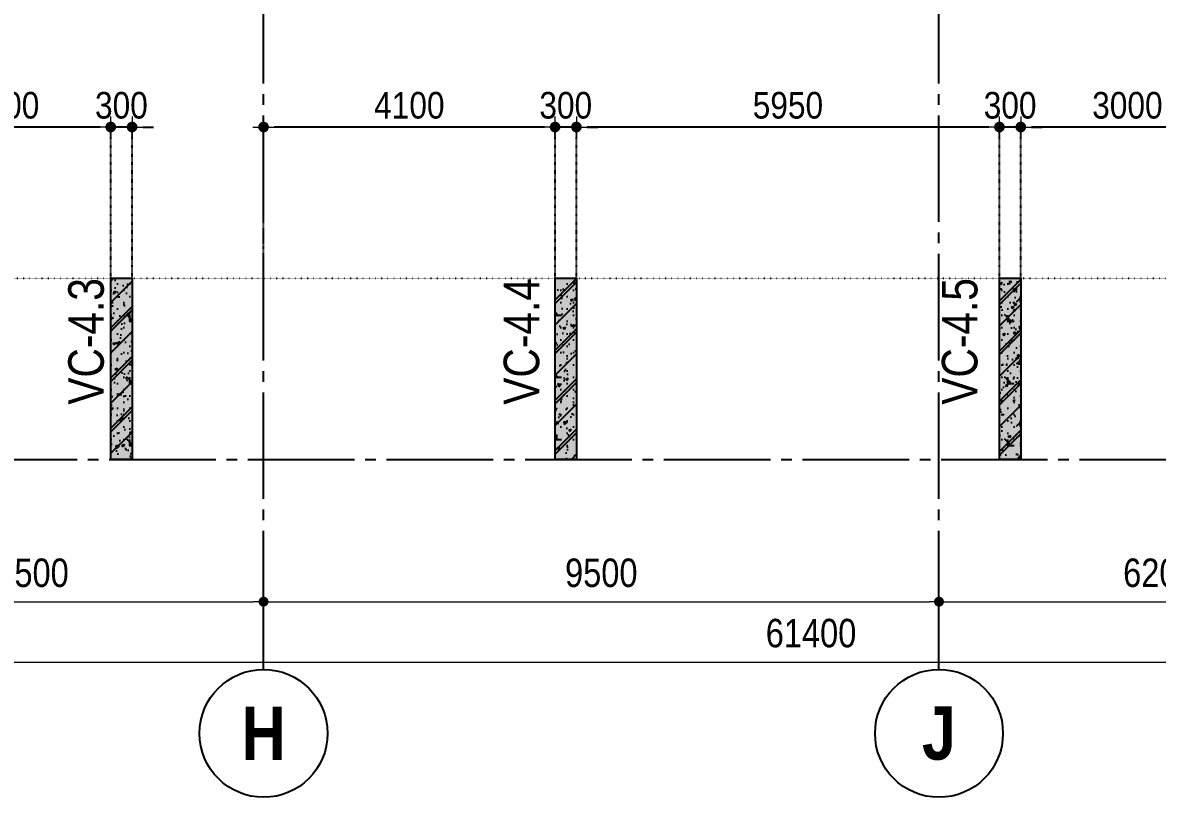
# Model space of a CAD drawing. Header units: millimetres. Extents: x -3973692 to -2843767, y 592734 to 838475.
# Drawn here: x -2890734 to -2874775, y 605224 to 616129 of the extents above; entities that cross this region are included whole.
import ezdxf
from ezdxf.enums import TextEntityAlignment as Align

# ---------------------------------------------------------------- set-up
doc = ezdxf.new("R2010")
doc.units = ezdxf.units.MM
doc.header["$MEASUREMENT"] = 0
doc.header["$PDMODE"] = 3
doc.header["$PDSIZE"] = -20
for name, pattern in [('CHG_XX_Luoi truc-Block C$0$MB_Luoi truc-150-TWC$0$Center101', [13, 10, -1, 1, -1]), ('DIVIDE2', [15.87499999999999, 6.349999999999998, -3.174999999999998, 0, -3.174999999999998, 0, -3.174999999999998]), ('DOT2', [0.125, 0, -0.125]), ('HIDDEN5', [2.8375, 1.25, -1.5875])]:
    doc.linetypes.add(name, pattern=pattern)
doc.layers.get('0').update_dxf_attribs({"lineweight": 9})
doc.layers.get('Defpoints').update_dxf_attribs({"color": 10, "lineweight": 0})
for name, color, linetype, lineweight in [("'S_General_Dim_1", 1, 'Continuous', 18), ("'S_General_Divide_3 Intermediate", 3, 'DIVIDE2', 40), ('CHG_XX_Cot_Block C-T8-15$0$Dim 200', 1, 'Continuous', 5), ('CHG_XX_Luoi truc-Block C$0$Dim 200', 1, 'Continuous', 5), ('TEXT', 7, 'Continuous', 15)]:
    doc.layers.add(name, color=color, linetype=linetype, lineweight=lineweight)
for name, color, linetype in [('CHG_XX_Cot_Block C-T8-15$0$mb_cot tang 14-17 twc$0$Concrete Hatch', 218, 'Continuous'), ('CHG_XX_Cot_Block C-T8-15$0$mb_cot tang 14-17 twc$0$Concrete Line', 6, 'Continuous'), ('CHG_XX_Cot_Block C-T8-15$0$mb_cot tang 14-17 twc$0$Concrete Solid', 216, 'Continuous'), ('CHG_XX_Luoi truc-Block C$0$MB_Luoi truc-150-TWC$0$Grid', 34, 'Continuous'), ('CHG_XX_Luoi truc-Block C$0$MB_Luoi truc-150-TWC$0$Grid Line', 251, 'CHG_XX_Luoi truc-Block C$0$MB_Luoi truc-150-TWC$0$Center101'), ('dim', 1, 'Continuous')]:
    doc.layers.add(name, color=color, linetype=linetype)
doc.styles.add('arial', font='arial.ttf', dxfattribs={"width": 0.85})
doc.styles.add('CHG_XX_Luoi truc-Block C$0$MB_Luoi truc-150-TWC$0$Grid A-F$0$VNI-HelveCB', font='')
doc.styles.add('CHG_XX_Luoi truc-Block C$0$Star-HelCon', font='')
doc.styles.add('TTP-HelCon', font='')
doc.styles.get('CHG_XX_Luoi truc-Block C$0$MB_Luoi truc-150-TWC$0$Grid A-F$0$VNI-HelveCB').set_extended_font_data('VNI-Helve-Condense', bold=True)
doc.styles.get('CHG_XX_Luoi truc-Block C$0$Star-HelCon').set_extended_font_data('VNI-Helve-Condense')
doc.styles.get('TTP-HelCon').set_extended_font_data('VNI-Helve-Condense')
doc.dimstyles.new('150', dxfattribs={"dimscale": 150, "dimtxt": 2.5, "dimasz": 1, "dimexe": 0, "dimexo": 0, "dimgap": 0.75, "dimtad": 1, "dimdec": 0, "dimzin": 9, "dimdsep": 46, "dimtxsty": 'arial', "dimblk1": 'DIMDOT', "dimblk2": 'DIMDOT', "dimsah": 1, "dimcen": 2, "dimdle": 3, "dimclre": 8, "dimclrt": 2, "dimadec": 0, "dimazin": 0, "dimtfac": 1, "dimtdec": 0, "dimtix": 1, "dimtmove": 2, "dimatfit": 3, "dimldrblk": 'DIMPIJL', "dimfxl": 1, "dimtvp": 1.8, "dimtolj": 1, "dimtzin": 0, "dimarcsym": 0})
doc.dimstyles.new('CHG_XX_Luoi truc-Block C$0$Dim 200', dxfattribs={"dimscale": 200, "dimtxt": 2, "dimasz": 0.7, "dimexe": 1, "dimexo": 1, "dimgap": 1, "dimtad": 1, "dimdec": 0, "dimzin": 12, "dimdsep": 46, "dimtxsty": 'CHG_XX_Luoi truc-Block C$0$Star-HelCon', "dimblk": 'CHG_XX_Luoi truc-Block C$0$_Dot', "dimcen": 1, "dimclrd": 256, "dimclre": 256, "dimclrt": 3, "dimadec": 0, "dimazin": 0, "dimtfac": 1, "dimtdec": 0, "dimtix": 1, "dimtmove": 2, "dimatfit": 3, "dimldrblk": 'CHG_XX_Luoi truc-Block C$0$HTT Arrow 30', "dimfxl": 1, "dimtolj": 1, "dimtzin": 0, "dimarcsym": 0})

# ---------------------------------------------------------------- blocks, each defined once
blk = doc.blocks.new('CHG_XX_Luoi truc-Block C$0$_Dot')
at = {"color": 0, "linetype": 'ByBlock', "lineweight": -2}
blk.add_line((-0.5, 0), (-1, 0), dxfattribs=at)
at = {"color": 0, "linetype": 'ByBlock', "const_width": 0.5}
blk.add_lwpolyline([(-0.25, 0, 1), (0.25, 0, 1)], format="xyb", close=True, dxfattribs=at)
blk = doc.blocks.new('*D3097')
at = {"layer": 'CHG_XX_Luoi truc-Block C$0$Dim 200', "lineweight": -2, "transparency": 16777216}
for p, q in [((8021043.477890482, 946864.7699645001), (8021043.477890482, 946190.6556150534)), ((8027543.477890482, 946864.7699645001), (8027543.477890482, 946190.6556150534)), ((8021183.477890482, 946390.6556150534), (8027403.477890482, 946390.6556150534))]:
    blk.add_line(p, q, dxfattribs=at)
at = {"layer": 'Defpoints', "color": 0, "transparency": 16777216}
for p in [(8021043.477890482, 947064.7699645001), (8027543.477890482, 947064.7699645001), (8027543.477890482, 946390.6556150534)]:
    blk.add_point(p, dxfattribs=at)
at = {"layer": 'CHG_XX_Luoi truc-Block C$0$Dim 200', "lineweight": -2, "transparency": 16777216, "xscale": 140, "yscale": 140, "zscale": 140, "rotation": 180}
blk.add_blockref('CHG_XX_Luoi truc-Block C$0$_Dot', (8021043.477890482, 946390.6556150534), dxfattribs=at)
at = {"layer": 'CHG_XX_Luoi truc-Block C$0$Dim 200', "lineweight": -2, "transparency": 16777216, "xscale": 140, "yscale": 140, "zscale": 140}
blk.add_blockref('CHG_XX_Luoi truc-Block C$0$_Dot', (8027543.477890482, 946390.6556150534), dxfattribs=at)
at = {"layer": 'CHG_XX_Luoi truc-Block C$0$Dim 200', "color": 3, "transparency": 16777216, "insert": (8024293.477890482, 946794.9222817201), "char_height": 400, "attachment_point": 5, "style": 'CHG_XX_Luoi truc-Block C$0$Star-HelCon'}
blk.add_mtext('\\A1;6500', dxfattribs=at)
blk = doc.blocks.new('CHG_XX_Luoi truc-Block C$0$HTT Arrow 30')
blk.add_hatch(color=256).paths.add_polyline_path([(-2.5, 0.3750000000000002), (-2.5, -0.3749999999999998), (0, 0)])
at = {"color": 0, "linetype": 'ByBlock', "lineweight": -2}
for p, q in [((0, 0), (-2.5, 0.3750000000000002)), ((-2.5, -0.3749999999999998), (-2.5, 0.3750000000000002)), ((0, 0), (-2.5, -0.3749999999999998))]:
    blk.add_line(p, q, dxfattribs=at)
blk = doc.blocks.new('*D3098')
at = {"layer": 'CHG_XX_Luoi truc-Block C$0$Dim 200', "lineweight": -2, "transparency": 16777216}
for p, q in [((8027543.477890482, 946864.7699645001), (8027543.477890482, 946190.6556150534)), ((8037043.477890482, 946864.7699645001), (8037043.477890482, 946190.6556150534)), ((8027683.477890482, 946390.6556150534), (8036903.477890482, 946390.6556150534))]:
    blk.add_line(p, q, dxfattribs=at)
at = {"layer": 'Defpoints', "color": 0, "transparency": 16777216}
for p in [(8027543.477890482, 947064.7699645001), (8037043.477890482, 947064.7699645001), (8037043.477890482, 946390.6556150534)]:
    blk.add_point(p, dxfattribs=at)
at = {"layer": 'CHG_XX_Luoi truc-Block C$0$Dim 200', "lineweight": -2, "transparency": 16777216, "xscale": 140, "yscale": 140, "zscale": 140, "rotation": 180}
blk.add_blockref('CHG_XX_Luoi truc-Block C$0$_Dot', (8027543.477890482, 946390.6556150534), dxfattribs=at)
at = {"layer": 'CHG_XX_Luoi truc-Block C$0$Dim 200', "lineweight": -2, "transparency": 16777216, "xscale": 140, "yscale": 140, "zscale": 140}
blk.add_blockref('CHG_XX_Luoi truc-Block C$0$_Dot', (8037043.477890482, 946390.6556150534), dxfattribs=at)
at = {"layer": 'CHG_XX_Luoi truc-Block C$0$Dim 200', "color": 3, "transparency": 16777216, "insert": (8032293.477890482, 946794.9222817201), "char_height": 400, "attachment_point": 5, "style": 'CHG_XX_Luoi truc-Block C$0$Star-HelCon'}
blk.add_mtext('\\A1;9500', dxfattribs=at)
blk = doc.blocks.new('*D3099')
at = {"layer": 'CHG_XX_Luoi truc-Block C$0$Dim 200', "lineweight": -2, "transparency": 16777216}
for p, q in [((8037043.477890482, 946864.7699645001), (8037043.477890482, 946190.6556150534)), ((8043243.477890483, 946864.7699645001), (8043243.477890483, 946190.6556150534)), ((8037183.477890482, 946390.6556150534), (8043103.477890483, 946390.6556150534))]:
    blk.add_line(p, q, dxfattribs=at)
at = {"layer": 'Defpoints', "color": 0, "transparency": 16777216}
for p in [(8037043.477890482, 947064.7699645001), (8043243.477890483, 947064.7699645001), (8043243.477890483, 946390.6556150534)]:
    blk.add_point(p, dxfattribs=at)
at = {"layer": 'CHG_XX_Luoi truc-Block C$0$Dim 200', "lineweight": -2, "transparency": 16777216, "xscale": 140, "yscale": 140, "zscale": 140, "rotation": 180}
blk.add_blockref('CHG_XX_Luoi truc-Block C$0$_Dot', (8037043.477890482, 946390.6556150534), dxfattribs=at)
at = {"layer": 'CHG_XX_Luoi truc-Block C$0$Dim 200', "lineweight": -2, "transparency": 16777216, "xscale": 140, "yscale": 140, "zscale": 140}
blk.add_blockref('CHG_XX_Luoi truc-Block C$0$_Dot', (8043243.477890483, 946390.6556150534), dxfattribs=at)
at = {"layer": 'CHG_XX_Luoi truc-Block C$0$Dim 200', "color": 3, "transparency": 16777216, "insert": (8040143.477890482, 946794.9222817201), "char_height": 400, "attachment_point": 5, "style": 'CHG_XX_Luoi truc-Block C$0$Star-HelCon'}
blk.add_mtext('\\A1;6200', dxfattribs=at)
blk = doc.blocks.new('*D3088')
at = {"layer": 'CHG_XX_Luoi truc-Block C$0$Dim 200', "lineweight": -2, "transparency": 16777216}
for p, q in [((8004543.477890482, 946333.558255064), (8004543.477890482, 945341.5305873553)), ((8065943.477890601, 946333.558255064), (8065943.477890601, 945341.5305873553)), ((8004683.477890482, 945541.5305873553), (8065803.477890601, 945541.5305873553))]:
    blk.add_line(p, q, dxfattribs=at)
at = {"layer": 'Defpoints', "color": 0, "transparency": 16777216}
for p in [(8004543.477890482, 946533.558255064), (8065943.477890601, 946533.558255064), (8065943.477890601, 945541.5305873553)]:
    blk.add_point(p, dxfattribs=at)
at = {"layer": 'CHG_XX_Luoi truc-Block C$0$Dim 200', "lineweight": -2, "transparency": 16777216, "xscale": 140, "yscale": 140, "zscale": 140, "rotation": 180}
blk.add_blockref('CHG_XX_Luoi truc-Block C$0$_Dot', (8004543.477890482, 945541.5305873553), dxfattribs=at)
at = {"layer": 'CHG_XX_Luoi truc-Block C$0$Dim 200', "lineweight": -2, "transparency": 16777216, "xscale": 140, "yscale": 140, "zscale": 140}
blk.add_blockref('CHG_XX_Luoi truc-Block C$0$_Dot', (8065943.477890601, 945541.5305873553), dxfattribs=at)
at = {"layer": 'CHG_XX_Luoi truc-Block C$0$Dim 200', "color": 3, "transparency": 16777216, "insert": (8035243.477890542, 945945.797254022), "char_height": 400, "attachment_point": 5, "style": 'CHG_XX_Luoi truc-Block C$0$Star-HelCon'}
blk.add_mtext('\\A1;61400', dxfattribs=at)
blk = doc.blocks.new('*U3101')
at = {"layer": 'CHG_XX_Luoi truc-Block C$0$MB_Luoi truc-150-TWC$0$Grid Line'}
blk.add_line((0, 0), (0, 446), dxfattribs=at)
at = {"layer": 'CHG_XX_Luoi truc-Block C$0$MB_Luoi truc-150-TWC$0$Grid', "lineweight": -2, "style": 'CHG_XX_Luoi truc-Block C$0$MB_Luoi truc-150-TWC$0$Grid A-F$0$VNI-HelveCB'}
for tag, p in [('GRIDSUB', (0, 455)), ('GRID', (0, -9))]:
    blk.add_attdef(tag, text='', height=5, dxfattribs=at).set_placement(p, align=Align.MIDDLE)
blk = doc.blocks.new('*U3103')
at = {"layer": 'CHG_XX_Luoi truc-Block C$0$MB_Luoi truc-150-TWC$0$Grid', "lineweight": -2}
blk.add_line((0, -3), (0, 0), dxfattribs=at)
blk.add_circle((0, -9), 6, dxfattribs=at)
at = {"layer": 'CHG_XX_Luoi truc-Block C$0$MB_Luoi truc-150-TWC$0$Grid Line'}
blk.add_line((0, 0), (0, 360), dxfattribs=at)
at = {"layer": 'CHG_XX_Luoi truc-Block C$0$MB_Luoi truc-150-TWC$0$Grid', "lineweight": -2, "style": 'CHG_XX_Luoi truc-Block C$0$MB_Luoi truc-150-TWC$0$Grid A-F$0$VNI-HelveCB'}
for tag, p in [('GRIDSUB', (0, 369)), ('GRID', (0, -9))]:
    blk.add_attdef(tag, text='', height=5, dxfattribs=at).set_placement(p, align=Align.MIDDLE)
blk = doc.blocks.new('*U3195')
at = {"layer": 'CHG_XX_Cot_Block C-T8-15$0$mb_cot tang 14-17 twc$0$Concrete Hatch'}
h = blk.add_hatch(dxfattribs=at)
h.set_pattern_fill('CONCRETE', color=256, scale=50, style=0, pattern_type=2)
h.set_pattern_definition([(45, (1000, -149.9999999999999), (-176.7766952966369, 176.7766952966369), []), (45, (1000, -99.99999999999989), (-353.5533905932737, 353.5533905932738), []), (49.99999999999999, (1000, -149.9999999999999), (358.6300913003767, -31.37606749129755), [37.5, -412.5]), (355, (1000, -149.9999999999999), (-69.3756668065, 376.0960668500059), [30, -330]), (100.4514, (1029.88584, -152.6146699999999), (289.2546908570108, 344.7197710304768), [31.870095, -350.571056]), (46.18420000000001, (1000, -49.99999999999989), (533.6205243128222, -82.75950716450905), [56.25, -618.75]), (96.6356, (1044.4683725, -56.8966534999999), (467.3313527743517, 487.0589354502209), [47.805144, -525.8565]), (351.1842, (1000, -49.99999999999989), (467.3309725668136, 487.0593004626623), [45, -495]), (21, (1050, -74.99999999999989), (298.4535260592309, -201.3094453326694), [37.5, -412.5]), (326.0000000000001, (1050, -74.99999999999989), (121.6576659607909, 362.5750225234265), [30, -330]), (71.4514, (1074.8711165, -91.77580299999988), (420.111314290745, 161.2652483549762), [31.870095, -350.571056]), (37.50000000000001, (1000, -149.9999999999999), (6.079927658645334, 166.4469269156558), [0, -326, 0, -335, 0, -331.25]), (7.499999999999999, (1000, -149.9999999999999), (131.5347687210743, 197.2058559411801), [0, -191, 0, -318.5, 0, -126.25]), (327.5, (888.5, -149.9999999999999), (266.9112180862045, -11.2774358671899), [0, -125, 0, -390, 0, -517.5]), (317.5, (838.5, -149.9999999999999), (291.5930846711931, 50.05249116615882), [0, -162.5, 0, -259, 0, -367.5]), (0, (1175, 25.00000000000011), (0, 875), [87.5, -787.5]), (0, (1437.5, 200.0000000000001), (0, 875), [87.5, -787.5]), (0, (1262.5, 550.0000000000001), (0, 875), [87.5, -350, 87.5, -350]), (90, (1175, 25.00000000000011), (-875, 5.35782974626967e-14), [87.5, -787.5]), (90, (1262.5, 550.0000000000001), (-875, 5.35782974626967e-14), [87.5, -787.5]), (90, (1525, 200.0000000000001), (-875, 5.35782974626967e-14), [87.5, -787.5]), (90, (1700, 462.5000000000001), (-875, 5.35782974626967e-14), [87.5, -787.5]), (135, (1262.5, 25.00000000000011), (-875.016357447105, 8.881784197001252e-14), [123.76, -1113.7]), (135, (1350, 550.0000000000001), (-875.016357447105, 8.881784197001252e-14), [123.76, -1113.7]), (45, (1437.5, 200.0000000000001), (8.881784197001252e-14, 875.016357447105), [123.76, -247.485, 123.76, -742.455]), (0, (825, -149.9999999999999), (87.5, 87.5), [-175, 0])])
h.paths.add_polyline_path([(-750, 100), (-750, -199.9999999999999), (1800, -200), (1800, 100)])
at = {"layer": 'CHG_XX_Cot_Block C-T8-15$0$mb_cot tang 14-17 twc$0$Concrete Solid'}
blk.add_hatch(color=256, dxfattribs=at).paths.add_polyline_path([(-750, 100), (-750, -199.9999999999999), (1800, -200), (1800, 100)])
at = {"layer": 'CHG_XX_Cot_Block C-T8-15$0$mb_cot tang 14-17 twc$0$Concrete Line'}
blk.add_lwpolyline([(-750, 100), (-750, -199.9999999999999), (1800, -200), (1800, 100)], close=True, dxfattribs=at)
blk = doc.blocks.new('*U3207')
at = {"layer": 'CHG_XX_Cot_Block C-T8-15$0$mb_cot tang 14-17 twc$0$Concrete Hatch'}
h = blk.add_hatch(dxfattribs=at)
h.set_pattern_fill('CONCRETE', color=256, scale=50, style=0, pattern_type=2)
h.set_pattern_definition([(45, (1000, -49.99999999999989), (-176.7766952966369, 176.7766952966369), []), (45, (1000, 1.13686837721616e-13), (-353.5533905932737, 353.5533905932738), []), (49.99999999999999, (1000, -49.99999999999989), (358.6300913003767, -31.37606749129755), [37.5, -412.5]), (355, (1000, -49.99999999999989), (-69.3756668065, 376.0960668500059), [30, -330]), (100.4514, (1029.88584, -52.61466999999988), (289.2546908570108, 344.7197710304768), [31.870095, -350.571056]), (46.18420000000001, (1000, 50.00000000000011), (533.6205243128222, -82.75950716450905), [56.25, -618.75]), (96.6356, (1044.4683725, 43.1033465000001), (467.3313527743517, 487.0589354502209), [47.805144, -525.8565]), (351.1842, (1000, 50.00000000000011), (467.3309725668136, 487.0593004626623), [45, -495]), (21, (1050, 25.00000000000011), (298.4535260592309, -201.3094453326694), [37.5, -412.5]), (326.0000000000001, (1050, 25.00000000000011), (121.6576659607909, 362.5750225234265), [30, -330]), (71.4514, (1074.8711165, 8.224197000000117), (420.111314290745, 161.2652483549762), [31.870095, -350.571056]), (37.50000000000001, (1000, -49.99999999999989), (6.079927658645334, 166.4469269156558), [0, -326, 0, -335, 0, -331.25]), (7.499999999999999, (1000, -49.99999999999989), (131.5347687210743, 197.2058559411801), [0, -191, 0, -318.5, 0, -126.25]), (327.5, (888.5, -49.99999999999989), (266.9112180862045, -11.2774358671899), [0, -125, 0, -390, 0, -517.5]), (317.5, (838.5, -49.99999999999989), (291.5930846711931, 50.05249116615882), [0, -162.5, 0, -259, 0, -367.5]), (0, (1175, 125.0000000000001), (0, 875), [87.5, -787.5]), (0, (1437.5, 300.0000000000001), (0, 875), [87.5, -787.5]), (0, (1262.5, 650.0000000000001), (0, 875), [87.5, -350, 87.5, -350]), (90, (1175, 125.0000000000001), (-875, 5.35782974626967e-14), [87.5, -787.5]), (90, (1262.5, 650.0000000000001), (-875, 5.35782974626967e-14), [87.5, -787.5]), (90, (1525, 300.0000000000001), (-875, 5.35782974626967e-14), [87.5, -787.5]), (90, (1700, 562.5000000000001), (-875, 5.35782974626967e-14), [87.5, -787.5]), (135, (1262.5, 125.0000000000001), (-875.016357447105, 8.881784197001252e-14), [123.76, -1113.7]), (135, (1350, 650.0000000000001), (-875.016357447105, 8.881784197001252e-14), [123.76, -1113.7]), (45, (1437.5, 300.0000000000001), (8.881784197001252e-14, 875.016357447105), [123.76, -247.485, 123.76, -742.455]), (0, (825, -49.99999999999989), (87.5, 87.5), [-175, 0])])
h.paths.add_polyline_path([(-750, 150), (-750, -149.9999999999999), (1800, -150), (1800, 150)])
at = {"layer": 'CHG_XX_Cot_Block C-T8-15$0$mb_cot tang 14-17 twc$0$Concrete Solid'}
blk.add_hatch(color=256, dxfattribs=at).paths.add_polyline_path([(-750, 150), (-750, -149.9999999999999), (1800, -150), (1800, 150)])
at = {"layer": 'CHG_XX_Cot_Block C-T8-15$0$mb_cot tang 14-17 twc$0$Concrete Line'}
blk.add_lwpolyline([(-750, 150), (-750, -149.9999999999999), (1800, -150), (1800, 150)], close=True, dxfattribs=at)
blk = doc.blocks.new('*U3205')
at = {"layer": 'CHG_XX_Cot_Block C-T8-15$0$mb_cot tang 14-17 twc$0$Concrete Hatch'}
h = blk.add_hatch(dxfattribs=at)
h.set_pattern_fill('CONCRETE', color=256, scale=50, style=0, pattern_type=2)
h.set_pattern_definition([(45, (1000, 50.00000000011653), (-176.7766952966369, 176.7766952966369), []), (45, (1000, 100.0000000001165), (-353.5533905932737, 353.5533905932738), []), (49.99999999999999, (1000, 50.00000000011653), (358.6300913003767, -31.37606749129755), [37.5, -412.5]), (355, (1000, 50.00000000011653), (-69.3756668065, 376.0960668500059), [30, -330]), (100.4514, (1029.88584, 47.38533000011654), (289.2546908570108, 344.7197710304768), [31.870095, -350.571056]), (46.18420000000001, (1000, 150.0000000001165), (533.6205243128222, -82.75950716450905), [56.25, -618.75]), (96.6356, (1044.4683725, 143.1033465001165), (467.3313527743517, 487.0589354502209), [47.805144, -525.8565]), (351.1842, (1000, 150.0000000001165), (467.3309725668136, 487.0593004626623), [45, -495]), (21, (1050, 125.0000000001165), (298.4535260592309, -201.3094453326694), [37.5, -412.5]), (326.0000000000001, (1050, 125.0000000001165), (121.6576659607909, 362.5750225234265), [30, -330]), (71.4514, (1074.8711165, 108.2241970001165), (420.111314290745, 161.2652483549762), [31.870095, -350.571056]), (37.50000000000001, (1000, 50.00000000011653), (6.079927658645334, 166.4469269156558), [0, -326, 0, -335, 0, -331.25]), (7.499999999999999, (1000, 50.00000000011653), (131.5347687210743, 197.2058559411801), [0, -191, 0, -318.5, 0, -126.25]), (327.5, (888.5, 50.00000000011653), (266.9112180862045, -11.2774358671899), [0, -125, 0, -390, 0, -517.5]), (317.5, (838.5, 50.00000000011653), (291.5930846711931, 50.05249116615882), [0, -162.5, 0, -259, 0, -367.5]), (0, (1175, 225.0000000001165), (0, 875), [87.5, -787.5]), (0, (1437.5, 400.0000000001165), (0, 875), [87.5, -787.5]), (0, (1262.5, 750.0000000001165), (0, 875), [87.5, -350, 87.5, -350]), (90, (1175, 225.0000000001165), (-875, 5.35782974626967e-14), [87.5, -787.5]), (90, (1262.5, 750.0000000001165), (-875, 5.35782974626967e-14), [87.5, -787.5]), (90, (1525, 400.0000000001165), (-875, 5.35782974626967e-14), [87.5, -787.5]), (90, (1700, 662.5000000001165), (-875, 5.35782974626967e-14), [87.5, -787.5]), (135, (1262.5, 225.0000000001165), (-875.016357447105, 8.881784197001252e-14), [123.76, -1113.7]), (135, (1350, 750.0000000001165), (-875.016357447105, 8.881784197001252e-14), [123.76, -1113.7]), (45, (1437.5, 400.0000000001165), (8.881784197001252e-14, 875.016357447105), [123.76, -247.485, 123.76, -742.455]), (0, (825, 50.00000000011653), (87.5, 87.5), [-175, 0])])
h.paths.add_polyline_path([(-750, 200.0000000001164), (-750, -99.99999999999989), (1800, -100), (1800, 200.0000000001164)])
at = {"layer": 'CHG_XX_Cot_Block C-T8-15$0$mb_cot tang 14-17 twc$0$Concrete Solid'}
blk.add_hatch(color=256, dxfattribs=at).paths.add_polyline_path([(-750, 200.0000000001164), (-750, -99.99999999999989), (1800, -100), (1800, 200.0000000001164)])
at = {"layer": 'CHG_XX_Cot_Block C-T8-15$0$mb_cot tang 14-17 twc$0$Concrete Line'}
blk.add_lwpolyline([(-750, 200.0000000001164), (-750, -99.99999999999989), (1800, -100), (1800, 200.0000000001164)], close=True, dxfattribs=at)
blk = doc.blocks.new('DIMDOT')
for p, q in [((1, 0), (-1, 0)), ((0, -1), (0, 1))]:
    blk.add_line(p, q)
at = {"const_width": 0.5}
blk.add_lwpolyline([(-0.25, 0, 1), (0.25, 0, 1)], format="xyb", close=True, dxfattribs=at)
blk = doc.blocks.new('*D1909')
at = {"layer": "'S_General_Dim_1", "color": 8, "linetype": 'HIDDEN5', "lineweight": -2, "transparency": 16777216}
for p, q in [((-2876695.198389588, 612531.011449586), (-2876695.198389588, 614659.3455332322)), ((-2873695.198556936, 612531.011449586), (-2873695.198556936, 614659.3455332322))]:
    blk.add_line(p, q, dxfattribs=at)
at = {"layer": "'S_General_Dim_1", "color": 0, "lineweight": -2, "transparency": 16777216}
blk.add_line((-2873845.198556936, 614659.3455332322), (-2876545.198389588, 614659.3455332322), dxfattribs=at)
at = {"layer": 'Defpoints', "color": 0, "transparency": 16777216}
for p in [(-2876695.198389588, 614659.3455332322), (-2876695.198389588, 612531.011449586), (-2873695.198556936, 612531.011449586)]:
    blk.add_point(p, dxfattribs=at)
at = {"layer": "'S_General_Dim_1", "color": 0, "lineweight": -2, "transparency": 16777216, "xscale": 150, "yscale": 150, "zscale": 150, "rotation": 180}
blk.add_blockref('DIMDOT', (-2876695.198389588, 614659.3455332322), dxfattribs=at)
at = {"layer": "'S_General_Dim_1", "color": 0, "lineweight": -2, "transparency": 16777216, "xscale": 150, "yscale": 150, "zscale": 150}
blk.add_blockref('DIMDOT', (-2873695.198556936, 614659.3455332322), dxfattribs=at)
at = {"layer": "'S_General_Dim_1", "color": 2, "transparency": 16777216, "insert": (-2875195.198473262, 614963.4383026728), "char_height": 375, "attachment_point": 5, "style": 'arial'}
blk.add_mtext('\\A1;3000', dxfattribs=at)
blk = doc.blocks.new('DIMPIJL')
at = {"linetype": 'ByBlock'}
blk.add_solid([(-2.5, 0.4166666666666686), (-2.5, -0.4166666666666686), (0, 0)], dxfattribs=at)
blk = doc.blocks.new('*D1910')
at = {"layer": "'S_General_Dim_1", "color": 0, "lineweight": -2, "transparency": 16777216}
for p, q in [((-2877145.198556934, 614659.3455332322), (-2877295.198556934, 614659.3455332322)), ((-2876695.198389588, 614659.3455332322), (-2876995.198556934, 614659.3455332322)), ((-2876545.198389588, 614659.3455332322), (-2876395.198389588, 614659.3455332322))]:
    blk.add_line(p, q, dxfattribs=at)
at = {"layer": "'S_General_Dim_1", "color": 8, "linetype": 'HIDDEN5', "lineweight": -2, "transparency": 16777216}
for p, q in [((-2876995.198556934, 612531.0114495861), (-2876995.198556934, 614659.3455332322)), ((-2876695.198389588, 612531.011449586), (-2876695.198389588, 614659.3455332322))]:
    blk.add_line(p, q, dxfattribs=at)
at = {"layer": 'Defpoints', "color": 0, "transparency": 16777216}
for p in [(-2876995.198556934, 614659.3455332322), (-2876995.198556934, 612531.0114495861), (-2876695.198389588, 612531.011449586)]:
    blk.add_point(p, dxfattribs=at)
at = {"layer": "'S_General_Dim_1", "color": 0, "lineweight": -2, "transparency": 16777216, "xscale": 150, "yscale": 150, "zscale": 150}
blk.add_blockref('DIMDOT', (-2876995.198556934, 614659.3455332322), dxfattribs=at)
at = {"layer": "'S_General_Dim_1", "color": 0, "lineweight": -2, "transparency": 16777216, "xscale": 150, "yscale": 150, "zscale": 150, "rotation": 180}
blk.add_blockref('DIMDOT', (-2876695.198389588, 614659.3455332322), dxfattribs=at)
at = {"layer": "'S_General_Dim_1", "color": 2, "transparency": 16777216, "insert": (-2876845.198473261, 614963.4383026728), "char_height": 375, "attachment_point": 5, "style": 'arial'}
blk.add_mtext('\\A1;300', dxfattribs=at)
blk = doc.blocks.new('*D1911')
at = {"layer": "'S_General_Dim_1", "color": 8, "linetype": 'HIDDEN5', "lineweight": -2, "transparency": 16777216}
for p, q in [((-2882945.198389692, 612531.011202754), (-2882945.198389692, 614659.3455332322)), ((-2876995.198556934, 612531.0114495861), (-2876995.198556934, 614659.3455332322))]:
    blk.add_line(p, q, dxfattribs=at)
at = {"layer": "'S_General_Dim_1", "color": 0, "lineweight": -2, "transparency": 16777216}
blk.add_line((-2877145.198556934, 614659.3455332322), (-2882795.198389692, 614659.3455332322), dxfattribs=at)
at = {"layer": 'Defpoints', "color": 0, "transparency": 16777216}
for p in [(-2882945.198389692, 614659.3455332322), (-2882945.198389692, 612531.011202754), (-2876995.198556934, 612531.0114495861)]:
    blk.add_point(p, dxfattribs=at)
at = {"layer": "'S_General_Dim_1", "color": 0, "lineweight": -2, "transparency": 16777216, "xscale": 150, "yscale": 150, "zscale": 150, "rotation": 180}
blk.add_blockref('DIMDOT', (-2882945.198389692, 614659.3455332322), dxfattribs=at)
at = {"layer": "'S_General_Dim_1", "color": 0, "lineweight": -2, "transparency": 16777216, "xscale": 150, "yscale": 150, "zscale": 150}
blk.add_blockref('DIMDOT', (-2876995.198556934, 614659.3455332322), dxfattribs=at)
at = {"layer": "'S_General_Dim_1", "color": 2, "transparency": 16777216, "insert": (-2879970.198473313, 614963.3104036278), "char_height": 375, "attachment_point": 5, "style": 'arial'}
blk.add_mtext('\\A1;5950', dxfattribs=at)
blk = doc.blocks.new('*D1912')
at = {"layer": "'S_General_Dim_1", "color": 0, "lineweight": -2, "transparency": 16777216}
for p, q in [((-2883395.198389692, 614659.3455332322), (-2883545.198389692, 614659.3455332322)), ((-2882945.198389692, 614659.3455332322), (-2883245.198389692, 614659.3455332322)), ((-2882795.198389692, 614659.3455332322), (-2882645.198389692, 614659.3455332322))]:
    blk.add_line(p, q, dxfattribs=at)
at = {"layer": "'S_General_Dim_1", "color": 8, "linetype": 'HIDDEN5', "lineweight": -2, "transparency": 16777216}
for p, q in [((-2883245.198389692, 612531.011202754), (-2883245.198389692, 614659.3455332322)), ((-2882945.198389692, 612531.011202754), (-2882945.198389692, 614659.3455332322))]:
    blk.add_line(p, q, dxfattribs=at)
at = {"layer": 'Defpoints', "color": 0, "transparency": 16777216}
for p in [(-2883245.198389692, 614659.3455332322), (-2883245.198389692, 612531.011202754), (-2882945.198389692, 612531.011202754)]:
    blk.add_point(p, dxfattribs=at)
at = {"layer": "'S_General_Dim_1", "color": 0, "lineweight": -2, "transparency": 16777216, "xscale": 150, "yscale": 150, "zscale": 150}
blk.add_blockref('DIMDOT', (-2883245.198389692, 614659.3455332322), dxfattribs=at)
at = {"layer": "'S_General_Dim_1", "color": 0, "lineweight": -2, "transparency": 16777216, "xscale": 150, "yscale": 150, "zscale": 150, "rotation": 180}
blk.add_blockref('DIMDOT', (-2882945.198389692, 614659.3455332322), dxfattribs=at)
at = {"layer": "'S_General_Dim_1", "color": 2, "transparency": 16777216, "insert": (-2883095.198389692, 614963.4383026728), "char_height": 375, "attachment_point": 5, "style": 'arial'}
blk.add_mtext('\\A1;300', dxfattribs=at)
blk = doc.blocks.new('*D1913')
at = {"layer": "'S_General_Dim_1", "color": 8, "linetype": 'HIDDEN5', "lineweight": -2, "transparency": 16777216}
for p, q in [((-2887345.198556936, 612097.6302930433), (-2887345.198556936, 614659.3455332322)), ((-2883245.198389692, 612531.011202754), (-2883245.198389692, 614659.3455332322))]:
    blk.add_line(p, q, dxfattribs=at)
at = {"layer": "'S_General_Dim_1", "color": 0, "lineweight": -2, "transparency": 16777216}
blk.add_line((-2883395.198389692, 614659.3455332322), (-2887195.198556936, 614659.3455332322), dxfattribs=at)
at = {"layer": 'Defpoints', "color": 0, "transparency": 16777216}
for p in [(-2887345.198556936, 614659.3455332322), (-2883245.198389692, 612531.011202754), (-2887345.198556936, 612097.6302930433)]:
    blk.add_point(p, dxfattribs=at)
at = {"layer": "'S_General_Dim_1", "color": 0, "lineweight": -2, "transparency": 16777216, "xscale": 150, "yscale": 150, "zscale": 150, "rotation": 180}
blk.add_blockref('DIMDOT', (-2887345.198556936, 614659.3455332322), dxfattribs=at)
at = {"layer": "'S_General_Dim_1", "color": 0, "lineweight": -2, "transparency": 16777216, "xscale": 150, "yscale": 150, "zscale": 150}
blk.add_blockref('DIMDOT', (-2883245.198389692, 614659.3455332322), dxfattribs=at)
at = {"layer": "'S_General_Dim_1", "color": 2, "transparency": 16777216, "insert": (-2885295.198473314, 614963.3104036278), "char_height": 375, "attachment_point": 5, "style": 'arial'}
blk.add_mtext('\\A1;4100', dxfattribs=at)
blk = doc.blocks.new('*D1914')
at = {"layer": "'S_General_Dim_1", "color": 0, "lineweight": -2, "transparency": 16777216}
for p, q in [((-2889645.198556936, 614659.3455332322), (-2889795.198556936, 614659.3455332322)), ((-2889195.198556934, 614659.3455332322), (-2889495.198556936, 614659.3455332322)), ((-2889045.198556934, 614659.3455332322), (-2888895.198556934, 614659.3455332322))]:
    blk.add_line(p, q, dxfattribs=at)
at = {"layer": "'S_General_Dim_1", "color": 8, "linetype": 'HIDDEN5', "lineweight": -2, "transparency": 16777216}
for p, q in [((-2889495.198556936, 612531.011449586), (-2889495.198556936, 614659.3455332322)), ((-2889195.198556934, 612531.0114495861), (-2889195.198556934, 614659.3455332322))]:
    blk.add_line(p, q, dxfattribs=at)
at = {"layer": 'Defpoints', "color": 0, "transparency": 16777216}
for p in [(-2889495.198556936, 614659.3455332322), (-2889495.198556936, 612531.011449586), (-2889195.198556934, 612531.0114495861)]:
    blk.add_point(p, dxfattribs=at)
at = {"layer": "'S_General_Dim_1", "color": 0, "lineweight": -2, "transparency": 16777216, "xscale": 150, "yscale": 150, "zscale": 150}
blk.add_blockref('DIMDOT', (-2889495.198556936, 614659.3455332322), dxfattribs=at)
at = {"layer": "'S_General_Dim_1", "color": 0, "lineweight": -2, "transparency": 16777216, "xscale": 150, "yscale": 150, "zscale": 150, "rotation": 180}
blk.add_blockref('DIMDOT', (-2889195.198556934, 614659.3455332322), dxfattribs=at)
at = {"layer": "'S_General_Dim_1", "color": 2, "transparency": 16777216, "insert": (-2889345.198556935, 614963.4383026728), "char_height": 375, "attachment_point": 5, "style": 'arial'}
blk.add_mtext('\\A1;300', dxfattribs=at)
blk = doc.blocks.new('*D1915')
at = {"layer": "'S_General_Dim_1", "color": 8, "linetype": 'HIDDEN5', "lineweight": -2, "transparency": 16777216}
for p, q in [((-2892495.198556936, 612531.011449586), (-2892495.198556936, 614659.3455332322)), ((-2889495.198556936, 612531.011449586), (-2889495.198556936, 614659.3455332322))]:
    blk.add_line(p, q, dxfattribs=at)
at = {"layer": "'S_General_Dim_1", "color": 0, "lineweight": -2, "transparency": 16777216}
blk.add_line((-2889645.198556936, 614659.3455332322), (-2892345.198556936, 614659.3455332322), dxfattribs=at)
at = {"layer": 'Defpoints', "color": 0, "transparency": 16777216}
for p in [(-2892495.198556936, 614659.3455332322), (-2892495.198556936, 612531.011449586), (-2889495.198556936, 612531.011449586)]:
    blk.add_point(p, dxfattribs=at)
at = {"layer": "'S_General_Dim_1", "color": 0, "lineweight": -2, "transparency": 16777216, "xscale": 150, "yscale": 150, "zscale": 150, "rotation": 180}
blk.add_blockref('DIMDOT', (-2892495.198556936, 614659.3455332322), dxfattribs=at)
at = {"layer": "'S_General_Dim_1", "color": 0, "lineweight": -2, "transparency": 16777216, "xscale": 150, "yscale": 150, "zscale": 150}
blk.add_blockref('DIMDOT', (-2889495.198556936, 614659.3455332322), dxfattribs=at)
at = {"layer": "'S_General_Dim_1", "color": 2, "transparency": 16777216, "insert": (-2890995.198556936, 614963.4383026728), "char_height": 375, "attachment_point": 5, "style": 'arial'}
blk.add_mtext('\\A1;3000', dxfattribs=at)
blk = doc.blocks.new('c')
at = {"layer": 'TEXT', "color": 3, "style": 'TTP-HelCon'}
for s, p in [('VC-4.3', (-40647.69356133277, 769.7784488282632)), ('VC-4.4', (-34523.33306133421, 769.7784488282632)), ('VC-4.5', (-28359.68506133417, 769.7784488282632))]:
    blk.add_text(s, height=500, rotation=90, dxfattribs=at).set_placement(p)
blk = doc.blocks.new('CHG_XX_Luoi truc-Block C')
at = {"layer": 'CHG_XX_Luoi truc-Block C$0$MB_Luoi truc-150-TWC$0$Grid'}
ref = blk.add_blockref('*U3103', (8027543.477890482, 945886.7127233499), dxfattribs=dict(at, xscale=150, yscale=150, zscale=150))
ref.add_attrib('GRID', 'H', dxfattribs={"lineweight": -2, "height": 750, "style": 'CHG_XX_Luoi truc-Block C$0$MB_Luoi truc-150-TWC$0$Grid A-F$0$VNI-HelveCB'}).set_placement((8027543.477890482, 944536.7127233499), align=Align.MIDDLE)
ref = blk.add_blockref('*U3103', (8037043.477890482, 945886.7127233499), dxfattribs=dict(at, xscale=150, yscale=150, zscale=150))
ref.add_attrib('GRID', 'J', dxfattribs={"lineweight": -2, "height": 750, "style": 'CHG_XX_Luoi truc-Block C$0$MB_Luoi truc-150-TWC$0$Grid A-F$0$VNI-HelveCB'}).set_placement((8037043.477890482, 944536.7127233499), align=Align.MIDDLE)
at = {"layer": 'CHG_XX_Luoi truc-Block C$0$MB_Luoi truc-150-TWC$0$Grid', "xscale": -150, "yscale": 150, "zscale": 150, "rotation": 270}
blk.add_blockref('*U3101', (8001971.747213705, 948393.81453865), dxfattribs=at)
at = {"layer": 'CHG_XX_Luoi truc-Block C$0$Dim 200'}
for base, p1, p2, picture, middle in [((8027543.477890482, 946390.6556150534), (8021043.477890482, 947064.7699645001), (8027543.477890482, 947064.7699645001), '*D3097', (8024293.477890482, 946794.9222817201)), ((8037043.477890482, 946390.6556150534), (8027543.477890482, 947064.7699645001), (8037043.477890482, 947064.7699645001), '*D3098', (8032293.477890482, 946794.9222817201)), ((8043243.477890483, 946390.6556150534), (8037043.477890482, 947064.7699645001), (8043243.477890483, 947064.7699645001), '*D3099', (8040143.477890482, 946794.9222817201)), ((8065943.477890601, 945541.5305873553), (8004543.477890482, 946533.558255064), (8065943.477890601, 946533.558255064), '*D3088', (8035243.477890542, 945945.797254022))]:
    dim = blk.add_linear_dim(base=base, p1=p1, p2=p2, dimstyle='CHG_XX_Luoi truc-Block C$0$Dim 200', dxfattribs=at)
    dim.commit()
    dim.dimension.update_dxf_attribs({"geometry": picture, "text_midpoint": middle})
blk = doc.blocks.new('CHG_XX_Cot_Block C-T8-15')
at = {"layer": 'CHG_XX_Cot_Block C-T8-15$0$Dim 200'}
blk.add_blockref('CHG_XX_Luoi truc-Block C', (0, 0), dxfattribs=at)
at = {"layer": 'CHG_XX_Cot_Block C-T8-15$0$mb_cot tang 14-17 twc$0$Concrete Line', "xscale": -1, "rotation": 270}
for name, p in [('*U3195', (8025593.477890483, 949143.81453865)), ('*U3205', (8031743.478057725, 949143.8142918178)), ('*U3207', (8038043.477890483, 949143.81453865))]:
    blk.add_blockref(name, p, dxfattribs=at)

msp = doc.modelspace()

# ---------------------------------------------------------------- linework, layer by layer
at = {"layer": 'dim', "linetype": 'DOT2', "ltscale": 10}
msp.add_line((-2898595.198556936, 612531.011449586), (-2867145.198556936, 612531.011449586), dxfattribs=at)

# ---------------------------------------------------------------- block references
at = {"layer": "'S_General_Divide_3 Intermediate"}
msp.add_blockref('CHG_XX_Cot_Block C-T8-15', (-10914888.67644742, -338412.8030890638), dxfattribs=at)
at = {"layer": 'TEXT'}
msp.add_blockref('c', (-2848945.198556816, 609981.0114495861), dxfattribs=at)

# ---------------------------------------------------------------- dimensions: what is measured, and where the dimension line sits
at = {"layer": "'S_General_Dim_1"}
for base, p1, p2, picture, middle in [((-2892495.198556936, 614659.3455332322), (-2889495.198556936, 612531.011449586), (-2892495.198556936, 612531.011449586), '*D1915', (-2890995.198556936, 614963.4383026728)), ((-2889495.198556936, 614659.3455332322), (-2889195.198556934, 612531.0114495861), (-2889495.198556936, 612531.011449586), '*D1914', (-2889345.198556935, 614963.4383026728)), ((-2887345.198556936, 614659.3455332322), (-2883245.198389692, 612531.011202754), (-2887345.198556936, 612097.6302930433), '*D1913', (-2885295.198473314, 614963.3104036278)), ((-2883245.198389692, 614659.3455332322), (-2882945.198389692, 612531.011202754), (-2883245.198389692, 612531.011202754), '*D1912', (-2883095.198389692, 614963.4383026728)), ((-2882945.198389692, 614659.3455332322), (-2876995.198556934, 612531.0114495861), (-2882945.198389692, 612531.011202754), '*D1911', (-2879970.198473313, 614963.3104036278)), ((-2876995.198556934, 614659.3455332322), (-2876695.198389588, 612531.011449586), (-2876995.198556934, 612531.0114495861), '*D1910', (-2876845.198473261, 614963.4383026728)), ((-2876695.198389588, 614659.3455332322), (-2873695.198556936, 612531.011449586), (-2876695.198389588, 612531.011449586), '*D1909', (-2875195.198473262, 614963.4383026728))]:
    dim = msp.add_linear_dim(base=base, p1=p1, p2=p2, dimstyle='150', dxfattribs=at)
    dim.commit()
    dim.dimension.update_dxf_attribs({"geometry": picture, "text_midpoint": middle})

doc.saveas('drawing.dxf')
